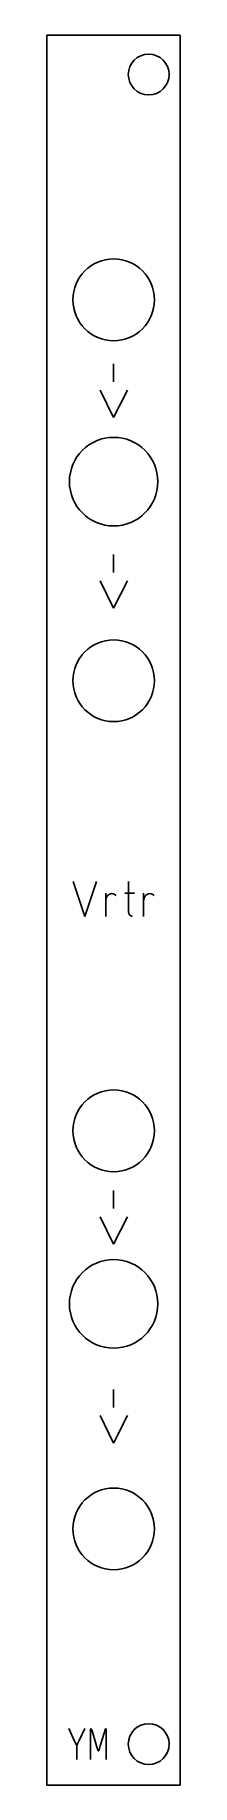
# Model space of a CAD drawing. Header units: millimetres. Extents: x 0 to 10, y 0 to 128.
import ezdxf

# ---------------------------------------------------------------- set-up
doc = ezdxf.new("R2010")
doc.units = ezdxf.units.MM
doc.layers.add('Contour', color=7, linetype='CONTINUOUS')
doc.layers.add('Engraving', color=7, linetype='CONTINUOUS')

msp = doc.modelspace()

# ---------------------------------------------------------------- linework, layer by layer
at = {"layer": 'Contour', "color": 7, "linetype": 'CONTINUOUS'}
for p, q in [((0, 0), (0, 128.4)), ((0, 128.4), (9.82, 128.4)), ((9.82, 128.4), (9.82, 0)), ((9.82, 0), (0, 0))]:
    msp.add_line(p, q, dxfattribs=at)
for centre, radius in [((7.5, 125.5), 1.5), ((4.92, 108.97), 3), ((4.92, 95.63), 3.25), ((4.92, 81.02), 3), ((4.92, 48), 3), ((4.92, 35.3), 3.25), ((4.92, 18.79), 3), ((7.5, 3), 1.5)]:
    msp.add_circle(centre, radius, dxfattribs=at)
at = {"layer": 'Engraving', "color": 7, "linetype": 'CONTINUOUS'}
for p, q in [((4.92, 104.26633), (4.92, 102.95478)), ((4.92, 100.33156), (3.93633, 102.34933)), ((5.92889, 102.34933), (4.92, 100.33156)), ((4.92, 90.27633), (4.92, 88.96478)), ((4.92, 86.34156), (3.93633, 88.35933)), ((5.92889, 88.35933), (4.92, 86.34156)), ((1.94473, 66.282), (2.79907, 63.719)), ((2.79907, 63.719), (3.6534, 66.282)), ((6.01703, 66.282), (6.01703, 65.42767)), ((4.33773, 63.719), (4.33773, 65.42767)), ((4.33773, 65.42767), (4.33773, 64.85811)), ((6.4442, 65.42767), (5.73226, 65.42767)), ((5.73226, 65.42767), (6.01703, 65.42767)), ((6.01703, 65.42767), (6.4442, 65.42767)), ((6.01703, 65.42767), (6.01703, 64.06073)), ((7.12673, 63.719), (7.12673, 65.42767)), ((7.12673, 65.42767), (7.12673, 64.85811)), ((4.92, 43.61633), (4.92, 42.30478)), ((4.92, 39.68156), (3.93633, 41.69933)), ((5.92889, 41.69933), (4.92, 39.68156)), ((4.92, 29.01633), (4.92, 27.70478)), ((4.92, 25.08156), (3.93633, 27.09933)), ((5.92889, 27.09933), (4.92, 25.08156)), ((1.62393, 4.13536), (2.05156, 3.2185)), ((2.80185, 4.13536), (2.38901, 3.2567)), ((3.2288, 4.06215), (3.2374, 4.1125)), ((3.22887, 4.05417), (3.2288, 4.06215)), ((3.2288, 4.06215), (3.2288, 4.06215)), ((3.23085, 4.00802), (3.22887, 4.05417)), ((3.23085, 3.59416), (3.23085, 4.00802)), ((3.2374, 4.1125), (3.24587, 4.12183)), ((3.24587, 4.12183), (3.25944, 4.12469)), ((3.24587, 4.12183), (3.24587, 4.12183)), ((3.25944, 4.12469), (3.27847, 4.11813)), ((3.27847, 4.11813), (3.27893, 4.11788)), ((3.27893, 4.11788), (3.27939, 4.11762)), ((3.27939, 4.11762), (3.27939, 4.11762)), ((3.27939, 4.11762), (3.29528, 4.0996)), ((3.29528, 4.0996), (3.30511, 4.07359)), ((3.30511, 4.07359), (3.30511, 4.07359)), ((3.30511, 4.07359), (3.31039, 4.05209)), ((3.31039, 4.05209), (3.315, 4.03349)), ((3.315, 4.03349), (3.38504, 3.80109)), ((4.21956, 3.80109), (4.29086, 4.03667)), ((4.29086, 4.03667), (4.29932, 4.07078)), ((4.29932, 4.07078), (4.30043, 4.07492)), ((4.30043, 4.07492), (4.31853, 4.11223)), ((4.30043, 4.07492), (4.30043, 4.07492)), ((4.31853, 4.11223), (4.32425, 4.11695)), ((4.32425, 4.11695), (4.32522, 4.11756)), ((4.32425, 4.11695), (4.32425, 4.11695)), ((4.32522, 4.11756), (4.32622, 4.11813)), ((4.32622, 4.11813), (4.35622, 4.12419)), ((4.35622, 4.12419), (4.36039, 4.12224)), ((4.36039, 4.12224), (4.36039, 4.12224)), ((4.36039, 4.12224), (4.37748, 4.08147)), ((4.37785, 4.03158), (4.37693, 4.00802)), ((4.37693, 4.00802), (4.37693, 3.59416)), ((4.37748, 4.08147), (4.37851, 4.06259)), ((4.37851, 4.06259), (4.37785, 4.03158)), ((4.37851, 4.06259), (4.37851, 4.06259)), ((2.05156, 3.2185), (2.09169, 3.12944)), ((2.09169, 3.12944), (2.09759, 3.11665)), ((2.09759, 3.11665), (2.09759, 3.11665)), ((2.09759, 3.11665), (2.191, 2.93791)), ((2.191, 2.93791), (2.21158, 2.90629)), ((2.27418, 3.01157), (2.21043, 2.90868)), ((2.21158, 2.90629), (2.21289, 2.80464)), ((2.21289, 2.80464), (2.21289, 2.58497)), ((2.21289, 2.58497), (2.21289, 1.87186)), ((2.38901, 3.2567), (2.27418, 3.01157)), ((3.23085, 1.87186), (3.23085, 3.59416)), ((3.38504, 3.80109), (3.66391, 2.87468)), ((3.66391, 2.87468), (3.74931, 2.59134)), ((3.74931, 2.59134), (3.75694, 2.55976)), ((3.84729, 2.55864), (3.85129, 2.57559)), ((3.85129, 2.57559), (3.85528, 2.59134)), ((3.85528, 2.59134), (3.93969, 2.87149)), ((3.93969, 2.87149), (4.21956, 3.80109)), ((4.37693, 3.59416), (4.37693, 1.87186)), ((3.75694, 2.55976), (3.75818, 2.55491)), ((3.75818, 2.55491), (3.75818, 2.55491)), ((3.75818, 2.55491), (3.77375, 2.51898)), ((3.77375, 2.51898), (3.78215, 2.511)), ((3.78215, 2.511), (3.78215, 2.511)), ((3.78215, 2.511), (3.79059, 2.50691)), ((3.79059, 2.50691), (3.8007, 2.5054)), ((3.8007, 2.5054), (3.82095, 2.51065)), ((3.82095, 2.51065), (3.82413, 2.51286)), ((3.82413, 2.51286), (3.84349, 2.54516)), ((3.82413, 2.51286), (3.82413, 2.51286)), ((3.84349, 2.54516), (3.84729, 2.55864)), ((3.84729, 2.55864), (3.84729, 2.55864))]:
    msp.add_line(p, q, dxfattribs=at)
for centre, radius, start, end in [((4.96704, 64.85813), 0.62931, 140.69073, 180.00162), ((4.79338, 64.99927), 0.40553, 39.42406, 140.57594), ((7.75604, 64.85813), 0.62931, 140.69073, 180.00162), ((7.58238, 64.99927), 0.40553, 39.42406, 140.57594), ((6.36435, 64.06064), 0.34731, 179.98432, 259.62682)]:
    msp.add_arc(centre, radius, start, end, dxfattribs=at)

doc.saveas('drawing.dxf')
